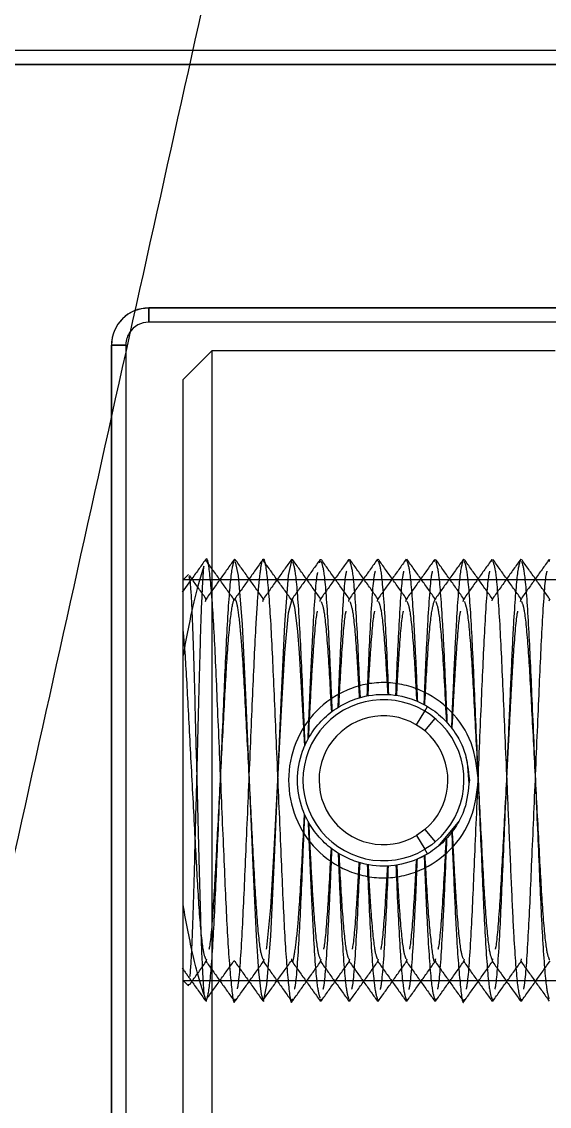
# Model space of a CAD drawing. Header units: metres. Extents: x 0 to 63075, y 0 to 44550.
# Drawn here: x 36410.9 to 36429.33, y 35152.88 to 35190.77 of the extents above; entities that cross this region are included whole.
import ezdxf

# ---------------------------------------------------------------- set-up
doc = ezdxf.new("R2010")
doc.units = ezdxf.units.M
doc.header["$LTSCALE"] = 75
doc.linetypes.add('HIDDEN2', pattern=[4.7625, 3.175, -1.5875])
for name, color, linetype in [('SDM', 7, 'Continuous'), ('SL4', 4, 'Continuous'), ('ST1', 7, 'HIDDEN2')]:
    doc.layers.add(name, color=color, linetype=linetype)

# ---------------------------------------------------------------- blocks, each defined once
blk = doc.blocks.new('A$Cf5e9a517')
at = {"layer": 'SL4'}
for p, q in [((254.619, 1623.85), (277.783, 1623.85)), ((277.783, 1623.35), (254.508, 1623.35)), ((253.083, 1614.85), (267.483, 1614.85)), ((253.083, 1614.85), (253.083, 1614.35)), ((267.483, 1614.35), (253.083, 1614.35)), ((252.283, 1613.323), (252.283, 1583.15)), ((255.283, 1613.35), (254.283, 1612.35)), ((267.283, 1613.35), (255.283, 1613.35)), ((255.283, 1613.35), (255.283, 1598.35)), ((254.283, 1598.35), (254.283, 1612.35)), ((251.783, 1583.15), (251.783, 1611.071)), ((254.545, 1605.322), (254.256, 1604.917)), ((254.283, 1584.35), (254.283, 1598.35)), ((255.283, 1598.35), (255.283, 1583.35)), ((262.44, 1596.421), (262.73, 1595.938)), ((262.728, 1596.626), (263.089, 1596.194)), ((262.826, 1595.778), (262.73, 1595.938))]:
    blk.add_line(p, q, dxfattribs=at)
at = {"layer": 'SL4', "flags": 128}
for points in [[(252.598, 1614.757), (252.829, 1614.825), (253.083, 1614.85)], [(264.28, 1598.234), (264.218, 1598.969), (264.175, 1599.145)], [(263.209, 1596.051), (263.896, 1596.878), (263.921, 1596.922)]]:
    blk.add_lwpolyline(points, dxfattribs=at)
at = {"layer": 'SL4'}
for radius in [125, 123.91, 122.777, 119.686, 89.286]:
    blk.add_circle((216.283, 1598.35), radius, dxfattribs=at)
for centre, radius, start, end in [((216.283, 1598.35), 104.464, 84.34617, 70.62407), ((216.283, 1598.35), 98.5, 84.12256, 70.84769), ((216.283, 1598.35), 93.236, 82.04946, 72.92078), ((216.283, 1598.35), 92.147, 81.13305, 347.48512), ((216.283, 1598.35), 92.147, 347.48512, 73.8372), ((216.283, 1598.35), 86.207, 285.15738, 49.81286), ((253.083, 1613.55), 0.8, 90, 146.4699), ((261.283, 1598.35), 2.812, 309.9653, 300.9653), ((261.283, 1598.35), 2.25, 309.9653, 300.9653)]:
    blk.add_arc(centre, radius, start, end, dxfattribs=at)
for points, knots in [([(262.902, 1661.167), (261.616, 1655.372), (259.043, 1643.782), (255.181, 1626.38), (251.31, 1608.941), (247.426, 1591.443), (243.542, 1573.944), (239.67, 1556.501), (235.807, 1539.096), (233.233, 1527.504), (231.947, 1521.708)], [0, 0, 0, 0, 0.124879, 0.249755, 0.374717, 0.499956, 0.625212, 0.750198, 0.875098, 1, 1, 1, 1]), ([(264.597, 1598.35), (264.545, 1597.903), (264.442, 1597.013), (263.687, 1595.879), (262.767, 1595.248), (261.933, 1594.984), (261.282, 1594.918), (260.631, 1594.984), (259.798, 1595.249), (258.87, 1595.88), (258.146, 1597.016), (257.879, 1598.353), (258.146, 1599.689), (258.872, 1600.822), (259.799, 1601.451), (260.633, 1601.716), (261.285, 1601.782), (261.937, 1601.715), (262.77, 1601.45), (263.689, 1600.819), (264.444, 1599.685), (264.546, 1598.796), (264.597, 1598.35)], [0, 0, 0, 0, 0.063254, 0.126083, 0.18816, 0.21934, 0.250016, 0.280654, 0.311903, 0.373981, 0.436827, 0.500147, 0.563337, 0.626079, 0.688178, 0.719404, 0.750099, 0.780751, 0.812019, 0.874106, 0.936826, 1, 1, 1, 1]), ([(264.283, 1598.35), (264.249, 1598.696), (264.194, 1599.251), (263.841, 1599.959), (263.423, 1600.491), (262.889, 1600.912), (262.18, 1601.253), (261.284, 1601.41), (260.388, 1601.254), (259.678, 1600.914), (259.145, 1600.494), (258.724, 1599.962), (258.381, 1599.254), (258.222, 1598.352), (258.38, 1597.45), (258.722, 1596.74), (259.144, 1596.208), (259.677, 1595.787), (260.386, 1595.446), (261.282, 1595.29), (262.177, 1595.446), (262.887, 1595.786), (263.421, 1596.206), (263.839, 1596.739), (264.194, 1597.448), (264.249, 1598.004), (264.283, 1598.35)], [0, 0, 0, 0, 0.054664, 0.087847, 0.12489, 0.162369, 0.195715, 0.249886, 0.304122, 0.337463, 0.374911, 0.412004, 0.44521, 0.499837, 0.554656, 0.58791, 0.62502, 0.662463, 0.695791, 0.74998, 0.804136, 0.837458, 0.874902, 0.912018, 0.94526, 1, 1, 1, 1])]:
    blk.add_open_spline(points, degree=3, knots=knots, dxfattribs=at)
at = {"layer": 'ST1'}
for p, q in [((245.433, 1623.85), (254.619, 1623.85)), ((245.433, 1623.35), (277.783, 1623.35)), ((254.508, 1623.35), (245.433, 1623.35)), ((267.483, 1614.85), (253.083, 1614.85)), ((253.083, 1614.35), (253.083, 1614.85)), ((253.083, 1614.85), (253.083, 1614.35)), ((253.083, 1614.35), (253.083, 1614.85)), ((251.783, 1613.55), (252.283, 1613.55)), ((252.283, 1613.55), (251.783, 1613.55)), ((251.783, 1613.55), (251.783, 1583.15)), ((251.783, 1613.55), (252.283, 1613.55)), ((252.283, 1613.55), (251.783, 1613.55)), ((251.783, 1611.071), (251.783, 1613.55)), ((252.283, 1613.55), (252.283, 1613.323)), ((259.062, 1605.95), (259.089, 1606.077)), ((260.071, 1605.993), (260.089, 1606.077)), ((261.072, 1605.997), (261.089, 1606.077)), ((262.072, 1605.998), (262.089, 1606.077)), ((263.071, 1605.995), (263.089, 1606.077)), ((265.071, 1605.993), (265.089, 1606.077)), ((267.071, 1605.993), (267.089, 1606.077)), ((254.47, 1605.538), (254.283, 1605.35)), ((268.283, 1605.35), (254.283, 1605.35)), ((255.069, 1604.597), (255.089, 1604.671)), ((257.069, 1604.597), (257.089, 1604.671)), ((259.068, 1604.591), (259.089, 1604.671)), ((260.069, 1604.596), (260.089, 1604.671)), ((261.069, 1604.596), (261.089, 1604.671)), ((262.068, 1604.593), (262.089, 1604.671)), ((264.068, 1604.592), (264.089, 1604.671)), ((265.076, 1604.621), (265.089, 1604.671)), ((266.068, 1604.592), (266.089, 1604.671)), ((267.076, 1604.621), (267.089, 1604.671)), ((262.44, 1600.279), (262.73, 1600.762)), ((262.73, 1600.762), (262.826, 1600.922)), ((262.728, 1600.074), (263.089, 1600.506)), ((262.728, 1596.626), (262.44, 1596.421)), ((262.452, 1595.587), (262.826, 1595.778)), ((255.089, 1592.029), (255.111, 1592.114)), ((257.089, 1592.029), (257.111, 1592.114)), ((259.089, 1592.029), (259.111, 1592.114)), ((260.089, 1592.029), (260.109, 1592.109)), ((261.089, 1592.029), (261.109, 1592.106)), ((262.089, 1592.029), (262.108, 1592.104)), ((264.089, 1592.029), (264.109, 1592.108)), ((265.089, 1592.029), (265.109, 1592.107)), ((266.089, 1592.029), (266.109, 1592.108)), ((254.283, 1591.35), (268.283, 1591.35)), ((254.283, 1591.35), (254.47, 1591.162)), ((254.472, 1591.163), (254.483, 1591.228)), ((255.01, 1590.876), (255.065, 1590.699)), ((259.089, 1590.623), (259.106, 1590.707)), ((260.089, 1590.623), (260.106, 1590.704)), ((261.089, 1590.623), (261.105, 1590.702)), ((262.089, 1590.623), (262.105, 1590.702)), ((263.089, 1590.623), (263.107, 1590.711)), ((265.089, 1590.623), (265.107, 1590.711)), ((266.089, 1590.623), (266.106, 1590.704))]:
    blk.add_line(p, q, dxfattribs=at)
at = {"layer": 'ST1', "flags": 128}
for points in [[(256.108, 1605.985), (256.211, 1605.498), (256.343, 1603.789), (256.46, 1601.335), (256.589, 1598.35), (256.717, 1595.365), (256.834, 1592.911), (256.922, 1591.657), (257.01, 1590.876), (257.089, 1590.623), (257.211, 1591.202), (257.343, 1592.911), (257.46, 1595.365), (257.589, 1598.35), (257.717, 1601.335), (257.834, 1603.789), (257.966, 1605.498), (258.089, 1606.077), (258.089, 1606.077)], [(257.198, 1592.453), (257.211, 1592.503), (257.343, 1593.901), (257.46, 1595.908), (257.589, 1598.35), (257.717, 1600.792), (257.834, 1602.799), (257.966, 1604.197), (258.089, 1604.671), (258.181, 1604.394), (258.283, 1603.548), (258.343, 1602.799), (258.46, 1600.792), (258.526, 1599.534), (258.526, 1599.534)], [(263.089, 1596.194), (262.967, 1596.098), (262.73, 1595.938)]]:
    blk.add_lwpolyline(points, dxfattribs=at)
at = {"layer": 'ST1'}
for radius in [114.333, 92.131, 89.448]:
    blk.add_circle((216.283, 1598.35), radius, dxfattribs=at)
for radius, start in [(1.3, 90), (1.3, 90), (1.3, 90), (1.3, 111.8615), (0.8, 146.4699)]:
    blk.add_arc((253.083, 1613.55), radius, start, 180, dxfattribs=at)
for points, knots in [([(255.064, 1606.05), (254.897, 1605.815), (254.724, 1605.573), (254.55, 1605.33), (254.545, 1605.322)], [0, 0, 0, 0, 0.9665169, 1, 1, 1, 1]), ([(255.065, 1606.001), (255.073, 1606.031), (255.12, 1606.211), (255.209, 1605.637), (255.345, 1603.969), (255.458, 1601.381), (255.589, 1598.349), (255.719, 1595.322), (255.832, 1592.723), (255.968, 1591.093), (256.054, 1590.429), (256.101, 1590.68), (256.108, 1590.715)], [0, 0, 0, 0, 0.023806, 0.142605, 0.264517, 0.381615, 0.502471, 0.623327, 0.740425, 0.862337, 0.981135, 1, 1, 1, 1]), ([(256.067, 1604.655), (255.9, 1604.888), (255.566, 1605.355), (255.233, 1605.821), (255.066, 1606.054)], [0, 0, 0, 0, 0.499983, 1, 1, 1, 1]), ([(256.074, 1606.067), (255.906, 1605.833), (255.572, 1605.363), (255.237, 1604.893), (255.07, 1604.659)], [0, 0, 0, 0, 0.500067, 1, 1, 1, 1]), ([(255.089, 1590.623), (255.128, 1590.737), (255.209, 1590.969), (255.345, 1592.755), (255.458, 1595.313), (255.589, 1598.35), (255.719, 1601.387), (255.832, 1603.945), (255.968, 1605.731), (256.049, 1605.963), (256.089, 1606.077)], [0, 0, 0, 0, 0.124094, 0.251439, 0.373757, 0.5, 0.626243, 0.748561, 0.875906, 1, 1, 1, 1]), ([(257.064, 1606.05), (256.897, 1605.815), (256.562, 1605.346), (256.228, 1604.877), (256.06, 1604.643)], [0, 0, 0, 0, 0.50005, 1, 1, 1, 1]), ([(257.11, 1604.655), (256.943, 1604.889), (256.608, 1605.359), (256.274, 1605.828), (256.106, 1606.063)], [0, 0, 0, 0, 0.499945, 1, 1, 1, 1]), ([(256.18, 1591.057), (256.19, 1591.097), (256.242, 1591.302), (256.346, 1592.797), (256.458, 1595.302), (256.589, 1598.354), (256.719, 1601.381), (256.819, 1603.672), (256.922, 1605.123), (257.01, 1605.903), (257.101, 1606.207), (257.209, 1605.676), (257.345, 1603.959), (257.458, 1601.383), (257.589, 1598.349), (257.719, 1595.322), (257.832, 1592.723), (257.968, 1591.093), (258.054, 1590.429), (258.101, 1590.68), (258.108, 1590.715)], [0, 0, 0, 0, 0.016124, 0.082188, 0.145644, 0.211137, 0.276629, 0.340085, 0.384277, 0.428467, 0.470998, 0.535375, 0.60144, 0.664895, 0.730388, 0.79588, 0.859336, 0.9254, 0.989777, 1, 1, 1, 1]), ([(258.067, 1604.655), (257.9, 1604.888), (257.566, 1605.355), (257.233, 1605.821), (257.066, 1606.054)], [0, 0, 0, 0, 0.499983, 1, 1, 1, 1]), ([(258.074, 1606.067), (257.906, 1605.833), (257.572, 1605.363), (257.237, 1604.893), (257.07, 1604.659)], [0, 0, 0, 0, 0.500067, 1, 1, 1, 1]), ([(259.064, 1606.05), (258.897, 1605.815), (258.562, 1605.346), (258.228, 1604.877), (258.06, 1604.643)], [0, 0, 0, 0, 0.50005, 1, 1, 1, 1]), ([(259.11, 1604.655), (258.943, 1604.889), (258.608, 1605.359), (258.274, 1605.828), (258.106, 1606.063)], [0, 0, 0, 0, 0.4999455, 1, 1, 1, 1]), ([(258.108, 1605.985), (258.142, 1605.884), (258.216, 1605.658), (258.345, 1603.938), (258.443, 1601.728), (258.511, 1600.161), (258.536, 1599.558)], [0, 0, 0, 0, 0.242398, 0.538103, 0.822134, 1, 1, 1, 1]), ([(260.072, 1606.065), (259.905, 1605.83), (259.57, 1605.361), (259.236, 1604.891), (259.068, 1604.657)], [0, 0, 0, 0, 0.500062, 1, 1, 1, 1]), ([(260.109, 1604.657), (259.941, 1604.891), (259.607, 1605.361), (259.272, 1605.83), (259.105, 1606.065)], [0, 0, 0, 0, 0.4999379, 1, 1, 1, 1]), ([(259.106, 1605.993), (259.141, 1605.891), (259.216, 1605.666), (259.328, 1604.161), (259.415, 1602.421), (259.462, 1601.306), (259.485, 1600.752)], [0, 0, 0, 0, 0.277556, 0.611013, 0.806418, 1, 1, 1, 1]), ([(261.073, 1606.067), (260.906, 1605.832), (260.571, 1605.362), (260.237, 1604.893), (260.07, 1604.658)], [0, 0, 0, 0, 0.500055, 1, 1, 1, 1]), ([(261.108, 1604.658), (260.941, 1604.892), (260.606, 1605.362), (260.272, 1605.831), (260.104, 1606.066)], [0, 0, 0, 0, 0.4999394, 1, 1, 1, 1]), ([(260.106, 1605.996), (260.14, 1605.891), (260.216, 1605.661), (260.346, 1603.942), (260.425, 1602.136), (260.464, 1601.236)], [0, 0, 0, 0, 0.295689, 0.648778, 1, 1, 1, 1]), ([(262.073, 1606.067), (261.906, 1605.832), (261.571, 1605.362), (261.237, 1604.893), (261.07, 1604.658)], [0, 0, 0, 0, 0.500055, 1, 1, 1, 1]), ([(262.107, 1604.658), (261.94, 1604.893), (261.606, 1605.362), (261.271, 1605.832), (261.104, 1606.067)], [0, 0, 0, 0, 0.499943, 1, 1, 1, 1]), ([(261.105, 1605.998), (261.14, 1605.893), (261.215, 1605.663), (261.344, 1603.964), (261.422, 1602.205), (261.459, 1601.345)], [0, 0, 0, 0, 0.300589, 0.65794, 1, 1, 1, 1]), ([(263.073, 1606.066), (262.905, 1605.831), (262.571, 1605.362), (262.236, 1604.892), (262.069, 1604.658)], [0, 0, 0, 0, 0.500057, 1, 1, 1, 1]), ([(263.107, 1604.658), (262.94, 1604.893), (262.606, 1605.362), (262.271, 1605.832), (262.104, 1606.067)], [0, 0, 0, 0, 0.499944, 1, 1, 1, 1]), ([(262.105, 1605.998), (262.14, 1605.895), (262.215, 1605.671), (262.325, 1604.196), (262.408, 1602.571), (262.449, 1601.591), (262.47, 1601.105)], [0, 0, 0, 0, 0.291458, 0.637889, 0.820537, 1, 1, 1, 1]), ([(264.079, 1606.073), (263.911, 1605.838), (263.577, 1605.369), (263.243, 1604.9), (263.076, 1604.665)], [0, 0, 0, 0, 0.500035, 1, 1, 1, 1]), ([(264.108, 1604.657), (263.941, 1604.892), (263.607, 1605.36), (263.273, 1605.83), (263.106, 1606.064)], [0, 0, 0, 0, 0.49997, 1, 1, 1, 1]), ([(263.107, 1605.989), (263.141, 1605.887), (263.216, 1605.663), (263.331, 1604.124), (263.422, 1602.259), (263.475, 1600.999), (263.501, 1600.369)], [0, 0, 0, 0, 0.264572, 0.584928, 0.792423, 1, 1, 1, 1]), ([(263.667, 1600.17), (263.695, 1600.839), (263.752, 1602.174), (263.845, 1604.109), (263.968, 1605.733), (264.049, 1605.963), (264.089, 1606.077)], [0, 0, 0, 0, 0.204631, 0.408185, 0.707919, 1, 1, 1, 1]), ([(265.072, 1606.065), (264.905, 1605.831), (264.571, 1605.361), (264.236, 1604.892), (264.069, 1604.657)], [0, 0, 0, 0, 0.5000596, 1, 1, 1, 1]), ([(265.108, 1604.657), (264.941, 1604.892), (264.606, 1605.362), (264.272, 1605.831), (264.104, 1606.066)], [0, 0, 0, 0, 0.499937, 1, 1, 1, 1]), ([(264.106, 1605.996), (264.14, 1605.893), (264.215, 1605.666), (264.345, 1603.94), (264.458, 1601.388), (264.589, 1598.35), (264.719, 1595.312), (264.832, 1592.761), (264.962, 1591.036), (265.037, 1590.81), (265.071, 1590.707)], [0, 0, 0, 0, 0.110571, 0.242596, 0.369408, 0.50029, 0.631172, 0.757984, 0.890008, 1, 1, 1, 1]), ([(266.079, 1606.073), (265.911, 1605.838), (265.577, 1605.369), (265.243, 1604.9), (265.076, 1604.665)], [0, 0, 0, 0, 0.500035, 1, 1, 1, 1]), ([(266.108, 1604.657), (265.941, 1604.892), (265.607, 1605.36), (265.273, 1605.83), (265.106, 1606.064)], [0, 0, 0, 0, 0.49997, 1, 1, 1, 1]), ([(265.107, 1605.989), (265.141, 1605.887), (265.216, 1605.661), (265.345, 1603.939), (265.458, 1601.39), (265.571, 1598.751), (265.672, 1596.426), (265.752, 1594.531), (265.845, 1592.591), (265.964, 1591.009), (266.041, 1590.781), (266.078, 1590.674)], [0, 0, 0, 0, 0.108328, 0.239496, 0.365485, 0.495517, 0.57381, 0.663359, 0.752437, 0.883605, 1, 1, 1, 1]), ([(265.179, 1591.054), (265.19, 1591.095), (265.242, 1591.3), (265.346, 1592.797), (265.458, 1595.3), (265.571, 1597.95), (265.672, 1600.274), (265.752, 1602.169), (265.845, 1604.111), (265.968, 1605.732), (266.049, 1605.963), (266.089, 1606.077)], [0, 0, 0, 0, 0.035067, 0.175217, 0.309833, 0.448769, 0.532422, 0.628103, 0.72328, 0.863429, 1, 1, 1, 1]), ([(267.072, 1606.065), (266.905, 1605.831), (266.571, 1605.361), (266.236, 1604.892), (266.069, 1604.657)], [0, 0, 0, 0, 0.50006, 1, 1, 1, 1]), ([(267.108, 1604.657), (266.941, 1604.892), (266.606, 1605.362), (266.272, 1605.831), (266.104, 1606.066)], [0, 0, 0, 0, 0.499937, 1, 1, 1, 1]), ([(266.106, 1605.996), (266.14, 1605.893), (266.215, 1605.666), (266.345, 1603.94), (266.458, 1601.388), (266.589, 1598.35), (266.719, 1595.312), (266.832, 1592.761), (266.962, 1591.036), (267.037, 1590.81), (267.071, 1590.707)], [0, 0, 0, 0, 0.1105714, 0.242596, 0.3694081, 0.5002899, 0.6311716, 0.7579837, 0.8900083, 1, 1, 1, 1]), ([(255.01, 1605.824), (254.886, 1605.428), (254.648, 1604.671), (254.401, 1603.342), (254.283, 1602.709)], [0, 0, 0, 0, 0.523722, 1, 1, 1, 1]), ([(254.531, 1591.491), (254.553, 1591.812), (254.597, 1592.454), (254.659, 1594.305), (254.717, 1596.578), (254.784, 1599.102), (254.847, 1601.587), (254.903, 1603.733), (254.962, 1605.166), (254.996, 1605.64), (255.01, 1605.824)], [0, 0, 0, 0, 0.128359, 0.256738, 0.385042, 0.516348, 0.648156, 0.77991, 0.914167, 1, 1, 1, 1]), ([(258.651, 1599.79), (258.682, 1600.537), (258.745, 1602.021), (258.842, 1604.038), (258.933, 1605.374), (258.982, 1605.576), (258.99, 1605.608)], [0, 0, 0, 0, 0.280064, 0.556435, 0.930571, 1, 1, 1, 1]), ([(259.698, 1600.898), (259.721, 1601.425), (259.765, 1602.486), (259.85, 1604.155), (259.936, 1605.404), (259.988, 1605.609), (259.999, 1605.65)], [0, 0, 0, 0, 0.233736, 0.470506, 0.891834, 1, 1, 1, 1]), ([(260.716, 1601.296), (260.754, 1602.164), (260.832, 1603.922), (260.936, 1605.405), (260.989, 1605.612), (261, 1605.655)], [0, 0, 0, 0, 0.435133, 0.881831, 1, 1, 1, 1]), ([(261.717, 1601.318), (261.755, 1602.178), (261.832, 1603.927), (261.936, 1605.405), (261.989, 1605.612), (262, 1605.655)], [0, 0, 0, 0, 0.4331098, 0.8813051, 1, 1, 1, 1]), ([(262.703, 1600.993), (262.724, 1601.501), (262.767, 1602.527), (262.851, 1604.165), (262.936, 1605.406), (262.988, 1605.61), (262.999, 1605.653)], [0, 0, 0, 0, 0.229424, 0.462337, 0.888802, 1, 1, 1, 1]), ([(264.178, 1591.047), (264.189, 1591.089), (264.241, 1591.295), (264.346, 1592.795), (264.458, 1595.303), (264.589, 1598.35), (264.719, 1601.397), (264.831, 1603.904), (264.936, 1605.403), (264.988, 1605.609), (264.999, 1605.651)], [0, 0, 0, 0, 0.040767, 0.196457, 0.346, 0.500342, 0.654684, 0.804227, 0.959916, 1, 1, 1, 1]), ([(266.178, 1591.047), (266.189, 1591.089), (266.241, 1591.295), (266.346, 1592.795), (266.458, 1595.303), (266.589, 1598.35), (266.719, 1601.397), (266.831, 1603.904), (266.936, 1605.403), (266.988, 1605.609), (266.999, 1605.651)], [0, 0, 0, 0, 0.040767, 0.196457, 0.346, 0.500342, 0.654684, 0.804227, 0.959916, 1, 1, 1, 1]), ([(254.483, 1605.472), (254.499, 1605.422), (254.535, 1605.309), (254.598, 1604.195), (254.659, 1602.409), (254.717, 1600.118), (254.784, 1597.599), (254.847, 1595.113), (254.903, 1592.967), (254.962, 1591.534), (254.996, 1591.06), (255.01, 1590.876)], [0, 0, 0, 0, 0.090478, 0.207223, 0.323986, 0.440682, 0.560107, 0.67999, 0.799823, 0.921933, 1, 1, 1, 1]), ([(255.11, 1604.655), (254.943, 1604.889), (254.744, 1605.169), (254.545, 1605.448), (254.513, 1605.493)], [0, 0, 0, 0, 0.840196, 1, 1, 1, 1]), ([(255.198, 1592.453), (255.202, 1592.468), (255.248, 1592.633), (255.346, 1593.82), (255.458, 1595.853), (255.589, 1598.354), (255.719, 1600.83), (255.832, 1602.939), (255.968, 1604.343), (256.08, 1604.795), (256.18, 1604.481), (256.269, 1603.743), (256.366, 1602.557), (256.458, 1600.83), (256.589, 1598.351), (256.719, 1595.864), (256.832, 1593.778), (256.961, 1592.371), (257.036, 1592.187), (257.069, 1592.103)], [0, 0, 0, 0, 0.006935, 0.075031, 0.140434, 0.207939, 0.275444, 0.340847, 0.408943, 0.475297, 0.526081, 0.578623, 0.610183, 0.675586, 0.743091, 0.810596, 0.875999, 0.944095, 1, 1, 1, 1]), ([(259.111, 1604.586), (259.143, 1604.503), (259.217, 1604.316), (259.346, 1602.928), (259.424, 1601.462), (259.463, 1600.735)], [0, 0, 0, 0, 0.2868465, 0.6462038, 1, 1, 1, 1]), ([(260.109, 1604.591), (260.142, 1604.507), (260.217, 1604.321), (260.336, 1603.032), (260.406, 1601.775), (260.437, 1601.228)], [0, 0, 0, 0, 0.313473, 0.700928, 1, 1, 1, 1]), ([(261.109, 1604.594), (261.142, 1604.51), (261.216, 1604.323), (261.334, 1603.057), (261.402, 1601.851), (261.431, 1601.346)], [0, 0, 0, 0, 0.3214366, 0.7160777, 1, 1, 1, 1]), ([(262.108, 1604.596), (262.142, 1604.512), (262.216, 1604.325), (262.338, 1603.008), (262.41, 1601.704), (262.443, 1601.117)], [0, 0, 0, 0, 0.310297, 0.689056, 1, 1, 1, 1]), ([(262.727, 1600.979), (262.762, 1601.618), (262.836, 1602.983), (262.968, 1604.384), (263.049, 1604.576), (263.089, 1604.671)], [0, 0, 0, 0, 0.3084212, 0.6586903, 1, 1, 1, 1]), ([(263.108, 1604.596), (263.142, 1604.512), (263.216, 1604.324), (263.352, 1602.859), (263.436, 1601.246), (263.481, 1600.391)], [0, 0, 0, 0, 0.278083, 0.617433, 1, 1, 1, 1]), ([(264.109, 1604.592), (264.142, 1604.509), (264.216, 1604.325), (264.345, 1602.922), (264.458, 1600.835), (264.589, 1598.35), (264.719, 1595.865), (264.832, 1593.776), (264.963, 1592.352), (265.04, 1592.166), (265.076, 1592.079)], [0, 0, 0, 0, 0.106972, 0.238781, 0.365377, 0.496042, 0.626708, 0.753304, 0.885113, 1, 1, 1, 1]), ([(266.109, 1604.592), (266.142, 1604.509), (266.216, 1604.325), (266.345, 1602.922), (266.458, 1600.835), (266.589, 1598.35), (266.719, 1595.865), (266.832, 1593.776), (266.963, 1592.352), (267.04, 1592.166), (267.076, 1592.079)], [0, 0, 0, 0, 0.106972, 0.238781, 0.365377, 0.496042, 0.626708, 0.753304, 0.885113, 1, 1, 1, 1]), ([(258.666, 1599.818), (258.695, 1600.371), (258.751, 1601.476), (258.844, 1603.027), (258.93, 1604.071), (258.976, 1604.235), (258.98, 1604.252)], [0, 0, 0, 0, 0.2767746, 0.5519229, 0.9546397, 1, 1, 1, 1]), ([(259.724, 1600.913), (259.759, 1601.564), (259.834, 1602.931), (259.93, 1604.073), (259.977, 1604.239), (259.982, 1604.257)], [0, 0, 0, 0, 0.447479, 0.939831, 1, 1, 1, 1]), ([(260.744, 1601.301), (260.773, 1601.814), (260.842, 1603.02), (260.93, 1604.074), (260.977, 1604.239), (260.982, 1604.257)], [0, 0, 0, 0, 0.397161, 0.934201, 1, 1, 1, 1]), ([(261.745, 1601.314), (261.774, 1601.822), (261.842, 1603.023), (261.93, 1604.072), (261.976, 1604.237), (261.981, 1604.255)], [0, 0, 0, 0, 0.3962769, 0.9362998, 1, 1, 1, 1]), ([(263.683, 1600.149), (263.708, 1600.637), (263.759, 1601.615), (263.848, 1603.061), (263.93, 1604.072), (263.976, 1604.236), (263.981, 1604.253)], [0, 0, 0, 0, 0.262329, 0.525782, 0.951455, 1, 1, 1, 1]), ([(265.196, 1592.446), (265.201, 1592.463), (265.247, 1592.628), (265.346, 1593.819), (265.458, 1595.852), (265.577, 1598.13), (265.681, 1600.081), (265.758, 1601.611), (265.848, 1603.063), (265.93, 1604.072), (265.976, 1604.236), (265.981, 1604.253)], [0, 0, 0, 0, 0.019148, 0.181961, 0.338335, 0.499736, 0.617516, 0.717853, 0.818619, 0.981432, 1, 1, 1, 1]), ([(254.283, 1603.548), (254.303, 1603.309), (254.366, 1602.575), (254.458, 1600.824), (254.589, 1598.353), (254.719, 1595.864), (254.832, 1593.778), (254.961, 1592.371), (255.036, 1592.187), (255.069, 1592.103)], [0, 0, 0, 0, 0.074897, 0.230109, 0.390311, 0.550512, 0.705724, 0.867327, 1, 1, 1, 1]), ([(258.066, 1592.115), (258.074, 1592.082), (258.113, 1591.909), (258.179, 1592.26), (258.269, 1592.951), (258.366, 1594.146), (258.44, 1595.533), (258.504, 1596.74), (258.526, 1597.166)], [0, 0, 0, 0, 0.04861, 0.253436, 0.465348, 0.592637, 0.856421, 1, 1, 1, 1]), ([(258.18, 1591.057), (258.19, 1591.097), (258.242, 1591.302), (258.346, 1592.799), (258.443, 1594.967), (258.511, 1596.537), (258.536, 1597.142)], [0, 0, 0, 0, 0.086979, 0.443347, 0.785645, 1, 1, 1, 1]), ([(258.651, 1596.91), (258.682, 1596.165), (258.745, 1594.686), (258.842, 1592.632), (258.958, 1591.068), (259.031, 1590.846), (259.062, 1590.75)], [0, 0, 0, 0, 0.230435, 0.45783, 0.765666, 1, 1, 1, 1]), ([(258.666, 1596.882), (258.694, 1596.331), (258.751, 1595.23), (258.845, 1593.644), (258.961, 1592.375), (259.035, 1592.191), (259.068, 1592.109)], [0, 0, 0, 0, 0.216156, 0.431041, 0.745555, 1, 1, 1, 1]), ([(263.667, 1596.53), (263.695, 1595.862), (263.752, 1594.531), (263.845, 1592.569), (263.968, 1591.095), (264.053, 1590.429), (264.1, 1590.674), (264.106, 1590.704)], [0, 0, 0, 0, 0.196562, 0.392089, 0.680004, 0.960567, 1, 1, 1, 1]), ([(263.683, 1596.551), (263.708, 1596.065), (263.759, 1595.09), (263.848, 1593.613), (263.961, 1592.374), (264.035, 1592.19), (264.068, 1592.108)], [0, 0, 0, 0, 0.202348, 0.405562, 0.733905, 1, 1, 1, 1]), ([(263.179, 1591.054), (263.19, 1591.094), (263.242, 1591.299), (263.331, 1592.6), (263.422, 1594.436), (263.475, 1595.699), (263.501, 1596.331)], [0, 0, 0, 0, 0.098283, 0.491075, 0.745487, 1, 1, 1, 1]), ([(263.195, 1592.443), (263.2, 1592.461), (263.247, 1592.626), (263.352, 1593.884), (263.436, 1595.469), (263.481, 1596.309)], [0, 0, 0, 0, 0.054694, 0.499052, 1, 1, 1, 1]), ([(259.179, 1591.05), (259.189, 1591.091), (259.241, 1591.296), (259.328, 1592.561), (259.415, 1594.275), (259.462, 1595.392), (259.485, 1595.948)], [0, 0, 0, 0, 0.105934, 0.518606, 0.760431, 1, 1, 1, 1]), ([(259.198, 1592.453), (259.202, 1592.469), (259.248, 1592.633), (259.346, 1593.811), (259.424, 1595.251), (259.463, 1595.965)], [0, 0, 0, 0, 0.048815, 0.528116, 1, 1, 1, 1]), ([(259.698, 1595.802), (259.721, 1595.276), (259.765, 1594.217), (259.851, 1592.525), (259.961, 1591.034), (260.037, 1590.809), (260.071, 1590.707)], [0, 0, 0, 0, 0.188112, 0.378664, 0.717751, 1, 1, 1, 1]), ([(259.724, 1595.787), (259.76, 1595.125), (259.835, 1593.735), (259.961, 1592.376), (260.035, 1592.189), (260.069, 1592.104)], [0, 0, 0, 0, 0.333228, 0.699872, 1, 1, 1, 1]), ([(262.703, 1595.707), (262.724, 1595.2), (262.767, 1594.177), (262.851, 1592.515), (262.962, 1591.032), (263.037, 1590.807), (263.071, 1590.705)], [0, 0, 0, 0, 0.184203, 0.371207, 0.713612, 1, 1, 1, 1]), ([(262.727, 1595.721), (262.762, 1595.075), (262.836, 1593.695), (262.968, 1592.418), (263.054, 1591.87), (263.102, 1592.076), (263.108, 1592.104)], [0, 0, 0, 0, 0.292543, 0.624779, 0.948516, 1, 1, 1, 1]), ([(260.178, 1591.047), (260.189, 1591.09), (260.241, 1591.296), (260.346, 1592.791), (260.425, 1594.575), (260.464, 1595.464)], [0, 0, 0, 0, 0.116011, 0.559178, 1, 1, 1, 1]), ([(260.197, 1592.448), (260.201, 1592.465), (260.248, 1592.63), (260.337, 1593.697), (260.406, 1594.933), (260.437, 1595.472)], [0, 0, 0, 0, 0.059793, 0.590417, 1, 1, 1, 1]), ([(260.716, 1595.404), (260.754, 1594.526), (260.832, 1592.746), (260.962, 1591.037), (261.037, 1590.807), (261.072, 1590.703)], [0, 0, 0, 0, 0.346128, 0.701455, 1, 1, 1, 1]), ([(260.744, 1595.399), (260.773, 1594.878), (260.842, 1593.653), (260.961, 1592.375), (261.035, 1592.188), (261.069, 1592.104)], [0, 0, 0, 0, 0.289058, 0.679923, 1, 1, 1, 1]), ([(261.177, 1591.044), (261.188, 1591.088), (261.241, 1591.295), (261.345, 1592.768), (261.422, 1594.505), (261.459, 1595.355)], [0, 0, 0, 0, 0.119451, 0.56935, 1, 1, 1, 1]), ([(261.196, 1592.445), (261.201, 1592.463), (261.247, 1592.628), (261.334, 1593.67), (261.402, 1594.857), (261.431, 1595.354)], [0, 0, 0, 0, 0.064286, 0.608482, 1, 1, 1, 1]), ([(261.717, 1595.382), (261.755, 1594.512), (261.832, 1592.741), (261.962, 1591.037), (262.037, 1590.807), (262.072, 1590.702)], [0, 0, 0, 0, 0.344283, 0.700557, 1, 1, 1, 1]), ([(261.745, 1595.386), (261.774, 1594.87), (261.843, 1593.65), (261.961, 1592.377), (262.035, 1592.19), (262.068, 1592.107)], [0, 0, 0, 0, 0.28798, 0.680422, 1, 1, 1, 1]), ([(262.177, 1591.044), (262.188, 1591.087), (262.241, 1591.292), (262.325, 1592.523), (262.408, 1594.126), (262.449, 1595.108), (262.47, 1595.595)], [0, 0, 0, 0, 0.114958, 0.547686, 0.775832, 1, 1, 1, 1]), ([(262.195, 1592.443), (262.2, 1592.461), (262.247, 1592.626), (262.339, 1593.722), (262.41, 1595.005), (262.443, 1595.583)], [0, 0, 0, 0, 0.063212, 0.57766, 1, 1, 1, 1]), ([(255.01, 1590.876), (254.886, 1591.272), (254.648, 1592.029), (254.401, 1593.358), (254.283, 1593.991)], [0, 0, 0, 0, 0.523722, 1, 1, 1, 1]), ([(254.513, 1591.207), (254.545, 1591.252), (254.744, 1591.531), (254.943, 1591.811), (255.11, 1592.045)], [0, 0, 0, 0, 0.159804, 1, 1, 1, 1]), ([(255.066, 1590.646), (255.233, 1590.879), (255.566, 1591.345), (255.9, 1591.812), (256.067, 1592.045)], [0, 0, 0, 0, 0.500017, 1, 1, 1, 1]), ([(255.07, 1592.041), (255.237, 1591.807), (255.572, 1591.337), (255.906, 1590.867), (256.074, 1590.633)], [0, 0, 0, 0, 0.4999327, 1, 1, 1, 1]), ([(256.06, 1592.057), (256.228, 1591.823), (256.562, 1591.354), (256.897, 1590.885), (257.064, 1590.65)], [0, 0, 0, 0, 0.4999497, 1, 1, 1, 1]), ([(256.106, 1590.637), (256.274, 1590.872), (256.608, 1591.341), (256.943, 1591.811), (257.11, 1592.045)], [0, 0, 0, 0, 0.500055, 1, 1, 1, 1]), ([(257.066, 1590.646), (257.233, 1590.879), (257.566, 1591.345), (257.9, 1591.812), (258.067, 1592.045)], [0, 0, 0, 0, 0.500017, 1, 1, 1, 1]), ([(257.07, 1592.041), (257.237, 1591.807), (257.572, 1591.337), (257.906, 1590.867), (258.074, 1590.633)], [0, 0, 0, 0, 0.499933, 1, 1, 1, 1]), ([(258.06, 1592.057), (258.228, 1591.823), (258.562, 1591.354), (258.897, 1590.885), (259.064, 1590.65)], [0, 0, 0, 0, 0.49995, 1, 1, 1, 1]), ([(258.106, 1590.637), (258.274, 1590.872), (258.608, 1591.341), (258.943, 1591.811), (259.11, 1592.045)], [0, 0, 0, 0, 0.500055, 1, 1, 1, 1]), ([(259.068, 1592.043), (259.236, 1591.809), (259.57, 1591.339), (259.905, 1590.87), (260.072, 1590.635)], [0, 0, 0, 0, 0.499938, 1, 1, 1, 1]), ([(259.105, 1590.635), (259.272, 1590.87), (259.607, 1591.339), (259.941, 1591.809), (260.109, 1592.043)], [0, 0, 0, 0, 0.500062, 1, 1, 1, 1]), ([(260.07, 1592.042), (260.237, 1591.807), (260.571, 1591.338), (260.906, 1590.868), (261.073, 1590.633)], [0, 0, 0, 0, 0.499945, 1, 1, 1, 1]), ([(260.104, 1590.634), (260.272, 1590.869), (260.606, 1591.338), (260.941, 1591.808), (261.108, 1592.042)], [0, 0, 0, 0, 0.5000606, 1, 1, 1, 1]), ([(261.07, 1592.042), (261.237, 1591.807), (261.571, 1591.338), (261.906, 1590.868), (262.073, 1590.633)], [0, 0, 0, 0, 0.499945, 1, 1, 1, 1]), ([(261.104, 1590.633), (261.271, 1590.868), (261.606, 1591.338), (261.94, 1591.807), (262.107, 1592.042)], [0, 0, 0, 0, 0.5000566, 1, 1, 1, 1]), ([(262.069, 1592.042), (262.236, 1591.808), (262.571, 1591.338), (262.905, 1590.869), (263.073, 1590.634)], [0, 0, 0, 0, 0.4999429, 1, 1, 1, 1]), ([(262.104, 1590.633), (262.271, 1590.868), (262.606, 1591.338), (262.94, 1591.807), (263.107, 1592.042)], [0, 0, 0, 0, 0.500056, 1, 1, 1, 1]), ([(263.076, 1592.035), (263.243, 1591.8), (263.577, 1591.331), (263.911, 1590.862), (264.079, 1590.627)], [0, 0, 0, 0, 0.499965, 1, 1, 1, 1]), ([(263.106, 1590.636), (263.273, 1590.87), (263.607, 1591.34), (263.941, 1591.808), (264.108, 1592.043)], [0, 0, 0, 0, 0.50003, 1, 1, 1, 1]), ([(264.069, 1592.043), (264.236, 1591.808), (264.571, 1591.339), (264.905, 1590.869), (265.072, 1590.635)], [0, 0, 0, 0, 0.4999404, 1, 1, 1, 1]), ([(264.104, 1590.634), (264.272, 1590.869), (264.606, 1591.338), (264.941, 1591.808), (265.108, 1592.043)], [0, 0, 0, 0, 0.500063, 1, 1, 1, 1]), ([(265.076, 1592.035), (265.243, 1591.8), (265.577, 1591.331), (265.911, 1590.862), (266.079, 1590.627)], [0, 0, 0, 0, 0.499965, 1, 1, 1, 1]), ([(265.106, 1590.636), (265.273, 1590.87), (265.607, 1591.34), (265.941, 1591.808), (266.108, 1592.043)], [0, 0, 0, 0, 0.50003, 1, 1, 1, 1]), ([(266.069, 1592.043), (266.236, 1591.808), (266.571, 1591.339), (266.905, 1590.869), (267.072, 1590.635)], [0, 0, 0, 0, 0.49994, 1, 1, 1, 1]), ([(266.104, 1590.634), (266.272, 1590.869), (266.606, 1591.338), (266.941, 1591.808), (267.108, 1592.043)], [0, 0, 0, 0, 0.5000631, 1, 1, 1, 1]), ([(254.256, 1591.783), (254.358, 1591.64), (254.627, 1591.263), (254.897, 1590.885), (255.064, 1590.65)], [0, 0, 0, 0, 0.379096, 1, 1, 1, 1])]:
    blk.add_open_spline(points, degree=3, knots=knots, dxfattribs=at)

msp = doc.modelspace()

# ---------------------------------------------------------------- block references
at = {"layer": 'SDM'}
msp.add_blockref('A$Cf5e9a517', (36162.252, 33565.919), dxfattribs=at)

doc.saveas('drawing.dxf')
